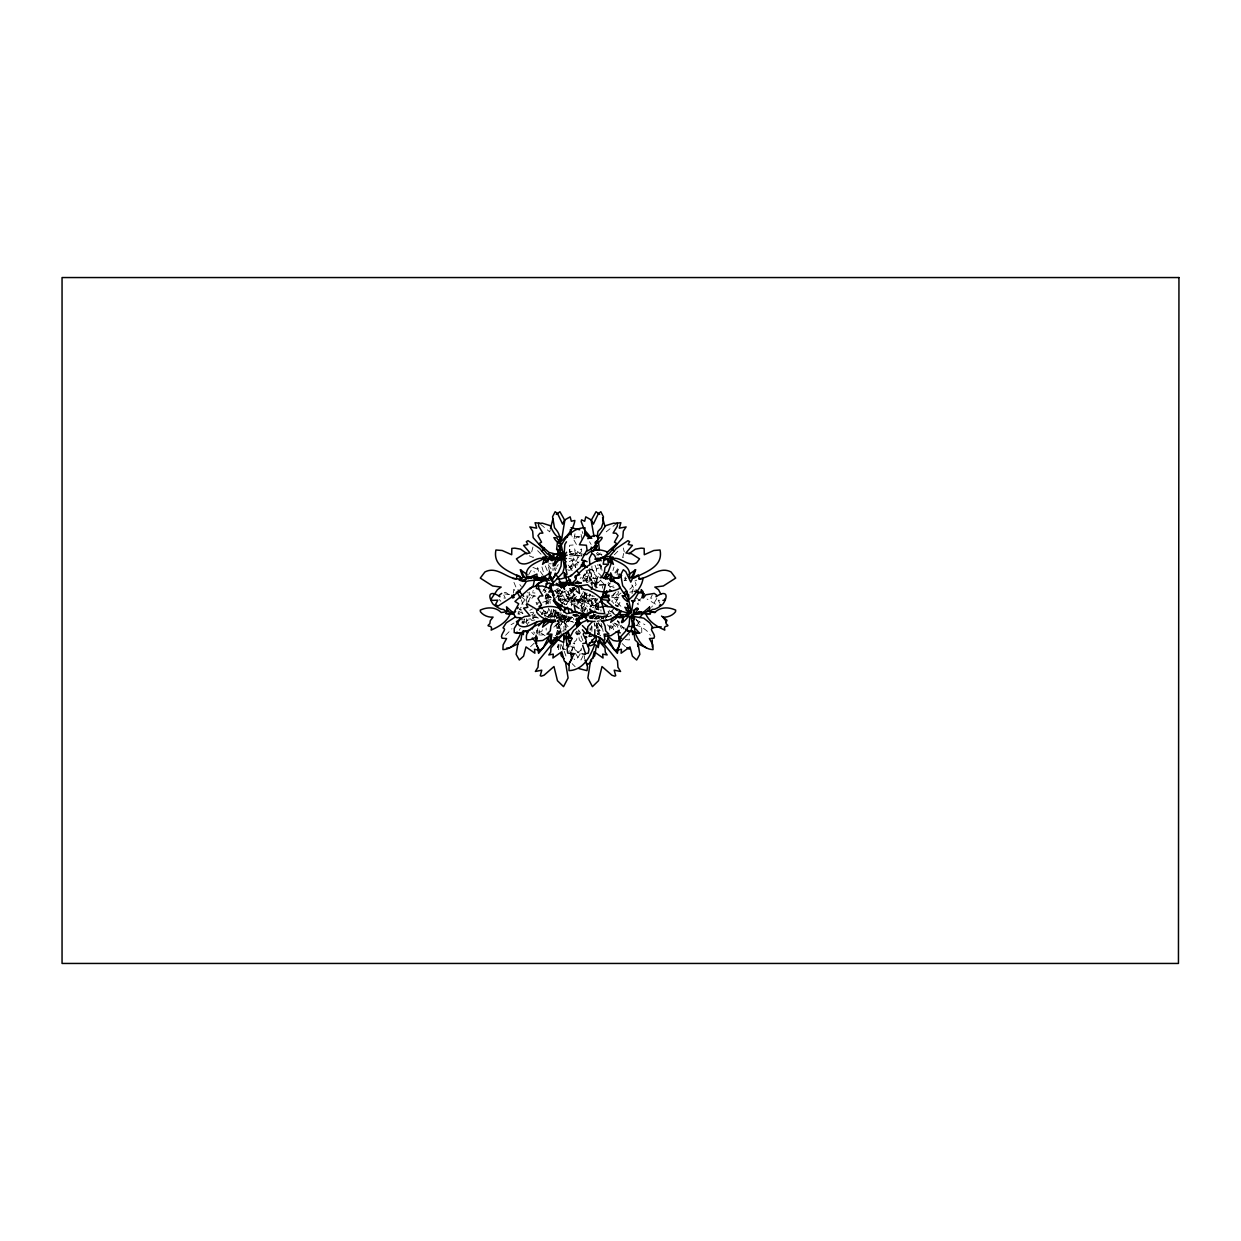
<?xml version="1.0" encoding="UTF-8"?>
<svg xmlns="http://www.w3.org/2000/svg" width="1241" height="1241" viewBox="0 0 1241 1241"><rect width="100%" height="100%" fill="white"/><g stroke="black" fill="none" stroke-linecap="round" stroke-linejoin="round"><path stroke-width="0.75" stroke-dasharray="5 3.75" d="M539.137 635.144L539.199 629.637M563.461 615.691L563.445 618.701L571.17 617.072M575.405 567.633L575.421 564.965L579.144 564.748M641.737 632.662L641.752 628.551L635.175 617.754M601.73 555.534L601.761 554.138M577.267 631.545L576.972 634.647L576.274 631.638M598.503 603.002L595.804 612.247M558.186 644.234L557.783 647.631L556.914 644.808M565.912 630.397L565.586 626.472L564.376 625.836L565.136 629.73M601.559 616.001L601.296 618.22L600.675 616.374M577.158 605.081L577.344 602.412L582.587 593.105L584.092 592.422M590.018 606.57L590.437 605.608L591.104 606.539M598.488 610.169L598.209 603.467M632.088 593.617L632.321 590.545L636.152 584.589L635.299 582.463M656.83 598.426L651.634 607.221M563.492 643.179L563.15 647.399L561.32 650.144L565.787 649.307M521.856 611.658L522.523 613.643M528.123 601.776L530.993 595.928L534.514 595.727L527.999 602.118M545.652 595.028L545.187 598.907L546.366 598.767L547.901 593.927M546.195 604.429L546.645 600.784L543.93 603.591M548.336 596.921L547.762 604.165M546.164 628.101L546.18 630.087M548.538 609.548L547.281 613.085L546.614 610.091M558.109 599.046L570.736 598.891L572.753 598.1L575.126 594.361M558.559 634.306C562.359 628.877 552.323 632.445 558.016 628.52L558.434 625.48L561.227 621.912L557.721 621.989M564.252 603.359L560.994 602.412M570.736 589.118L571.077 591.6L576.786 590.266M584.868 581.641L585.799 579.671L588.405 581.331M584.573 592.903L584.294 596.363L587.474 601.994L592.764 595.835M590.421 581.021L590.064 572.085L588.327 569.728L585.861 571.667M584.294 659.173L584.573 655.713M590.096 627.868L590.064 630.397M590.84 629.73L591.6 625.836M595.06 609.44L595.432 604.724L589.149 599.17L584.371 592.515M602.505 588.218L602.661 586.264M617.056 575.11L618.375 567.742L613.675 574.583M607.516 614.931L605.499 618.732M609.362 610.091L608.695 613.085L607.438 609.548M559.784 600.877L560.218 598.922L560.792 601.807M564.019 631.359L564.066 630.986A25.472 25.456 90 0 0 562.902 622.501C561.289 616.141 561.366 636.044 558.326 635.004M600.892 609.75L601.001 611.146M610.277 587.241L607.95 583.549M551.609 609.44L551.206 613.752L557.488 613.364M586.807 614.791L587.722 608.012L585.628 607.221L584.356 611.425M573.931 602.226L575.002 596.595L573.838 594.082L573.078 596.378L570.084 597.914L566.47 604.6M587.024 593.012L586.419 597.433L587.8 597.929L590.189 594.78M596.905 609.548L597.123 608.137L596.114 608.804M529.255 592.128L529.193 595.447L533.335 590.592M544.737 616.141L545.125 611.192L541.976 614.155M584.914 592.128L584.852 595.447L587.102 592.965M593.741 607.625L592.484 607.625M589.103 581.951L589.909 574.521L588.187 575.622L586.031 581.471M581.75 611.286L582.634 607.516L581.052 609.269M613.318 625.619L612.945 627.248L611.161 625.759M609.796 630.087L609.284 625.914L612.232 625.542M556.837 592.795L558.248 588.203M594.33 610.634L592.733 617.568L591.802 616.358M555.487 570.705L555.937 568.549M521.918 623.075L522.213 621.679M574.226 589.227L574.63 587.35M572.07 650.905L573.745 642.667L576.6 639.953L577.763 633.236L575.684 633.639M575.964 601.482L577.685 599.589L586.109 598.193L588.513 599.93L587.955 601.544L593.71 598.751M581.858 611.829L584.046 608.043L586.838 607.268L584.294 610.913M594.78 614.776L593.415 617.987L594.206 618.576L596.797 615.722M558.279 564.624L556.961 566.532M558.776 644.87L558.59 649.617L564.298 648.267M570.736 651.928L574.754 643.365L573.156 643.629M556.402 634.306L557.349 630.49L558.543 631.56M580.726 650.734L581.362 648.159M550.182 529.969L549.701 531.846L539.137 523.159M531.691 551.888L533.196 546.04M569.138 617.475L568.099 621.912L560.839 613.768M553.967 570.41L554.634 567.882M522.787 623.509L522.787 621.245M583.13 655.698L580.99 660.01L578.57 658.257L575.7 653.852L574.304 646.933L568.812 651.432M612.961 570.627L614.016 566.966M632.491 585.256L631.824 587.443A29.055 29.039 -90 0 1 629.466 589.382M536.314 633.236L538.005 627.744M558.528 590.142L558.124 591.74L560.001 589.428M596.704 623.618L596.254 625.03L598.379 623.029L598.689 619.957L596.999 622.036M584.263 574.366L585.163 576.088L590.049 578.011L599.217 578.477M618.065 591.197C620.484 595.773 607.376 597.774 612.992 595.028L614.652 592.779M554.68 618.22L554.82 614.202L554.401 616.001M586.357 582.37L587.365 578.461L583.797 579.252L583.456 575.017M583.13 581.688L584.775 577.841L585.83 578.353L585.876 581.377L587.986 582.665M526.386 618.701L526.789 624.161M596.921 603.033L595.013 608.679A29.055 29.039 -90 0 1 592.64 610.619M594.548 623.509L594.33 626.162M569.883 616.684L568.114 620.531L566.982 620.019L566.935 616.994L562.375 614.652M623.727 553.424L622.672 557.504L626.689 555.813M575.002 533.785L573.931 539.416L575.312 539.928L576.243 537.462L581.3 536.159M652.316 594.842L650.61 598.193L655.015 598.007M569.929 570.488L572.659 561.196L572.054 560.28L567.571 562.406M600.225 564.128L600.473 570.705L602.335 571.682M564.438 615.986L564.314 617.894L554.153 626.783M560.529 601.854L560.761 598.907L558.155 599.961M591.879 585.426L592.112 582.479L589.506 583.518M573.854 587.179L566.827 599.17L561.459 603.405M562.204 591.104L559.707 595.82L557.116 597.185M590.452 606.601L592.174 601.094L597.96 598.829M580.261 653.852L577.391 658.257L574.986 660.01L573.994 658.893M611.751 628.567L610.324 625.867M569.34 552.772L569.883 549.329L569.324 550.461M560.063 644.374L560.42 649.167M571.403 616.87L568.378 620.841C561.909 625.945 553.641 613.799 559.707 625.03L557.597 623.029L557.116 620.221M526.572 626.364L528.34 622.703L531.675 620.453L534.887 620.004M528.697 574.661L531.132 570.395L532.668 569.728L534.39 572.085M598.348 576.476L594.641 583.828M521.623 604.243L524.416 600.675L520.91 600.753M597.355 602.754L596.176 606.927L597.945 605.096M582.153 579.035L584.356 574.661M600.287 552.928L599.76 553.998L597.123 552.292M557.876 634.616L560.87 628.567L558.698 627.868L561.816 622.904L570.534 616.001M553.889 627.217L554.525 626.053M576.956 631.033L575.498 632.677M519.25 630.211L520.258 628.411M562.39 590.902L558.326 598.038M558.869 612.48L557.581 615.552L561.568 614.652M596.332 609.036L599.139 604.351M565.229 616.591L564.329 618.592L569.247 616.079M615.955 591.848L613.07 595.897L616.094 596.021L618.034 598.472L615.35 602.35M603.824 615.877L606.058 617.134M548.801 594.951L546.273 600.163L548.739 601.683L545.73 603.964M541.402 614.528L543.775 610.789M557.007 596.207L559.738 591.6L562.126 590.747M545.683 587.241L542.674 591.569M595.277 619.057L606.942 615.257L613.892 608.757M601.513 565.896L600.861 566.827L599.015 564.174M597.34 583.487L600.985 579.95M557.349 612.108L556.015 613.969L555.208 611.161M615.8 573.063L618.607 569.169M617.351 606.492L619.988 602.661L615.629 602.521L617.134 599.651L616.436 598.907L611.394 601.28M519.421 609.098L521.204 607.283M608.152 585.69L610.324 582.758M564.159 616.358L563.228 617.568L562.669 615.738M594.703 618.576L596.999 615.66M505.599 635.299L511.959 628.737M535.026 614.311L532.854 619.135L533.366 621.772M580.152 578.523L581.207 577.236M590.7 607.159L594.005 602.397L597.65 599.744M594.889 586.698L597.123 584.449M596.223 628.489L597.262 627.868C593.787 626.534 601.389 623.525 597.123 622.346M594.579 618.964L599.62 614.295M546.18 589.646L544.908 591.088L545.823 591.135M636.555 625.65L639.565 621.679L635.764 618.933M596.937 582.138C597.293 569.603 599.093 586.435 591.523 582.649M551.376 617.196L553.439 616.793M569.247 567.308L576.801 559.877L578.213 556.247L582.169 555.828M614.311 554.805L618.375 550.647M590.7 618.266L595.137 613.768M581.796 553.222L581.874 554.246M625.852 576.894L624.456 578.259L626.658 578.368M577.081 587.52L570.131 594.005L559.877 596.626L558.528 597.96L568.021 601.544L567.447 599.93L569.867 598.193L578.29 599.589L580.664 602.738L582.045 602.226L580.974 596.595L582.122 594.082L582.898 596.378L585.876 597.914L589.506 604.6M597.138 608.074L599.263 606.027M530.543 646.685L534.855 642.559M581.486 649.85L576.786 653.076M536.779 604.383L538.982 602.366M597.433 631.56L598.627 630.49L599.558 634.306M594.175 585.302L596.223 583.611L591.91 583.58M554.774 591.042L557.349 588.761M599.992 565.213L598.953 565.074M531.706 614.947L533.708 613.318M576.662 596.378L573.032 599.93L573.544 601.156M616.839 523.159L606.26 531.846L605.794 529.969M556.325 593.431L560.622 589.987M596.595 627.667L598.333 626.689L597.231 632.693L598.1 634.616M557.302 620.965L562.406 616.761L558.729 616.979L556.402 618.452M581.626 604.522L586.729 600.318L583.037 600.535L580.71 602.009L579.671 605.406M525.036 622.455L528.201 619.973L520.057 619.709M582.572 611.611L586 608.912L589.553 608.478M638.231 600.83L641.287 598.488M589.925 593.958L589.118 594.579L590.607 594.718M574.49 587.676L572.039 589.475L568.238 589.894A44.692 44.397 90 0 0 555.487 598.084M578.415 601.838L580.617 600.225L574.924 600.055L564.965 604.786M621.012 593.043L618.096 595.292L618.685 595.82M579.997 606.073L581.889 604.879L580.679 611.037L582.944 599.93L579.314 596.378M542.782 602.288L550.151 599.853M579.035 561.909L574.319 564.888L571.201 569.852L572.241 570.472M571.636 617.366L566.377 623.602L567.246 618.809L571.062 616.917M555.254 635.671L560.948 631.343L563.631 630.909M597.526 618.98L599.899 616.777L589.041 615.784M511.059 624.719L513.991 623.013M589.041 616.994L591.29 615.722M529.829 610.339L532.42 608.881M572.411 617.413L568.378 618.096L570.891 616.358M556.713 621.524L561.521 620.112L553.626 627.837M544.83 619.476L550.601 616.498L556.309 616.668M598.969 620.314L606.275 616.498L610.076 616.389M569.712 554.169L573.466 553.92L569.805 555.347M617.196 621.725L618.158 621.214L617.46 620.36M544.38 592.546L546.071 591.678M537.291 617.475L533.677 617.46L532.032 616.265L536.795 616.917M634.927 581.005L636.726 580.136M611.224 614.978L609.998 615.583L610.944 615.986M558.016 596.874L566.858 594.579L562.933 590.049M558.621 600.256L558.062 594.284L554.51 590.592M545.032 615.986L545.978 615.583L544.737 614.978M581.75 555.782L578.213 555.828L581.874 555.472M568.952 567.215L576.832 564.748M593.276 583.642L601.14 581.176M596.161 615.009L592.469 615.458M626.053 579.082L624.766 580.307L625.34 578.694M504.218 592.655L505.645 592.298L510.547 595.789M571.155 604.631L575.219 603.607M609.905 586.9L613.643 585.985M596.207 598.674L594.501 599.651L596.006 602.521L591.662 602.661L595.804 609.331M555.503 591.414L560.808 590.282M537.26 602.397L535.988 602.661L537.167 604.507M629.792 592.205L632.677 591.6M582.82 580.819L585.799 580.199L586.295 577.561L584.635 573.776M605.624 614.419L613.985 612.945M596.688 555.053L601.947 554.184M530.279 612.775L533.785 612.201M549.903 617.134L552.385 616.25L550.352 614.419L541.991 612.945M618.949 597.293L615.04 597.402L619.135 597.262M546.319 593.586L545.916 596.502L548.46 603.871L543.356 600.613M558.962 619.616L560.699 619.057L549.018 615.257L543.139 609.796M602.955 617.801L603.39 619.228M566.92 615.784L556.294 617.366M569.805 556.061L576.367 555.518L578.616 557.488M571.449 618.701L563.181 619.631L566.408 621.415L572.411 621.725M611.673 597.278L614.574 597.821L615.986 601.451L623.54 608.881M596.688 609.471L599.17 609.207M595.789 598.379L585.24 598.891L582.432 596.859M540.487 635.035L543.201 634.818M518.009 613.364L519.436 613.287L518.102 612.185M600.691 615.986L597.681 615.877M528.744 618.995L530.171 618.964M569.386 554.556L574.692 553.719L571.775 551.469L569.293 551.19M535.802 596.083L532.56 596.13L527.627 592.515M519.855 609.75L521.344 609.719M572.613 617.32L569.386 617.366L566.904 615.552M596.735 605.282C588.761 607.035 583.317 597.743 575.343 600.225L587.334 606.353M548.941 563.771L551.206 563.802M545.9 616.389L550.864 616.979M624.099 580.338L626.736 580.462M563.507 615.458L558.9 614.528L556.526 610.789M538.516 618.111L531.924 616.684M532.358 615.195L535.321 615.365M551.361 597.79L544.287 597.278M518.009 614.078L520.01 614.217M589.801 618.483L592.515 618.701L592.5 615.691M625.262 639.611L629.342 639.937L629.265 634.446M612.883 587.645L614.186 587.753M659.762 600.334L658.195 600.179L660.026 603.529M503.893 598.038L505.366 598.193L503.66 594.842M532.482 592.764L534.964 593.043M589.351 617.46L592.965 617.475L591.337 616.265M550.849 599.62L549.747 599.465L550.166 603.359M557.38 593.4L565.787 594.78L568.176 597.929L569.541 597.433L568.471 591.786L570.364 589.615L570.395 591.585L573.389 593.105L578.616 602.412L578.818 605.081M594.346 596.332L589.087 595.463L583.161 591.647M619.631 622.393L618.034 622.129L619.507 624.223M574.661 536.159L578.29 536.764L580.012 538.672M504.699 593.865L510.113 594.78M568.999 558.279L575.607 560.156L578.43 562.933M558.016 598.829L563.802 601.094L564.624 604.817M561.553 613.132L553.92 613.116L548.46 614.931L550.461 618.732M594.392 585.954L595.664 586.217M594.408 614.652L595.851 614.962M558.326 612.278C554.805 610.665 560.249 620.128 562.561 617.987L559.427 612.837M589.335 568.766L596.626 572.07C594.361 565.71 603.483 570.038 597.945 565.71L597.697 564.624M596.797 630.707L600.256 630.676L597.945 628.52L596.347 623.106M635.501 625.154L641.302 626.752L646.716 630.707L650.377 635.299M555.72 567.866L556.666 568.176M571.325 590.375L573.28 591.15M532.916 567.401L537.369 569.169L539.23 571.76M617.863 621.307L619.026 621.772M606.539 616.979L599.667 616.668L601.885 618.282M573.714 622.284L564.267 619.383L560.56 619.895L556.495 617.801M567.633 569.728L569.169 570.395M635.919 619.709L644.917 624.719M529.286 555.813L533.304 557.504L532.249 553.424M579.19 653.076L570.612 646.034M519.25 609.269L521.204 610.293M597.929 620.795L599.263 621.524M655.434 604.119L647.073 599.062M569.34 588.265C572.473 591.073 572.256 601.978 566.966 590.592M614.373 623.075L625.402 628.458M589.863 618.22L591.833 618.406L590.732 616.591M601.823 626.783L594.873 620.81M560.017 600.939L563.166 604.057M598.038 634.027L600.706 635.671M545.047 635.671L536.732 630.257L537.787 633.903M575.25 602.009L572.923 600.535L569.247 600.318L572.179 602.8M599.574 618.452L597.247 616.979L593.57 616.761L596.487 619.243M608.214 582.51L610.122 583.953M573.947 588.25L576.507 590.08M615.334 605.36L616.901 606.477M612.418 601.73L613.752 603.483M553.176 609.843L556.883 612.573M636.431 597.945L641.039 601.466L637.254 603.809L638.401 604.755M553.315 609.61C559.241 614.233 563.786 620.934 566.749 627.884M521.422 596.921L525.734 600.427M597.355 587.722L587.986 575.421L586.047 570.488M558.31 599.744L559.629 600.83M618.468 606.461L615.241 604.507M601.994 628.318L598.783 623.634M580.462 632.677L578.477 629.885M598.426 555.161L596.394 553.331M543.217 575.591L537.601 567.742L538.578 571.356M592.671 618.809L591.538 615.986M581.346 641.752L579.361 639.953L578.213 633.236L580.276 633.639M622.191 643.598L625.417 646.685M596.223 626.721L594.175 623.758M607.438 624.797L611.301 628.613M539.695 611.317L542.938 614.528M604.786 616.25L608.323 616.917L607.547 615.598M602.087 576.693L597.65 572.194L594.33 563.352M572.117 663.64L575.126 666.696M531.706 632.46L533.909 634.709M537.601 550.647L541.665 554.805M560.032 589.801L562.064 592.764L562.328 590.933M568.161 565.105L572.148 569.262M591.337 569.355C598.689 574.94 596.487 587.567 588.979 569.743M604.6 617.196L602.878 616.094L603.126 619.212M615.024 623.385L617.413 625.914L619.088 631.405M499.223 599.496L500.837 601.264M551.097 597.588L543.636 589.335M561.258 644.637L563.662 649.71M603.84 583.875L593.151 572.721L591.895 568.176A25.472 25.456 90 0 1 591.926 566.02M568.161 626.736L556.34 614.295L555.084 609.75M612.914 623.649L615.474 626.627M557.24 623.649L561.103 629.637L561.165 635.144M518.552 611.286L523.469 613.799L522.57 611.797M614 614.155L610.836 611.192L611.239 616.141M571.868 587.707L573.745 590.08M621.012 625.309L624.006 629.203M519.824 584.589L521.329 586.574M572.535 587.551L574.226 589.863M548.258 564.764L551.392 569.231M531.815 620.5L530.621 618.825M526.339 598.596L526.991 603.374M542.27 629.761C543.48 632.538 535.693 632.041 534.266 633.174L533.816 631.871M612.201 610.789L614.574 614.528M631.824 584.883L633.453 587.443M548.32 608.121L550.213 611.13C549.608 613.38 553.346 616.793 555.037 614.605L553.083 609.672M589.506 541.79L591.119 544.411M521.344 599.806L523.144 605.081M602.071 627.217L601.233 623.618M575.871 567.509L571.155 561.18L574.474 560.11L568.812 549.313L569.588 545.264L576.569 544.721L572.039 536.639M612.418 627.015L613.706 629.761M532.451 617.522L533.056 618.809M620.174 625.619L621.508 628.427M545.295 565.943L547.545 571.279M513.945 582.37L516.194 587.707M596.673 587.567L595.664 586.9L595.882 588.312M572.349 603.995L571.356 603.343L571.651 605.872M581.083 635.997L583.115 641.225M513.278 593.012L513.96 589.289L514.736 591.585M564.252 651.323L566.579 657.761M541.96 566.966L543.527 572.458M591.461 582.882L592.081 585.209M573.497 618.406L573.854 619.724M602.009 570.41L601.171 565.694M623.277 547.995L624.285 551.888M570.441 588.575L571.682 596.363L568.487 601.994L564.236 598.146L562.747 592.733M548.506 566.889L549.453 571.186M602.537 628.629L603.126 631.498M582.045 539.416L580.974 533.785L582.122 531.272L582.898 533.568M591.941 631.359L591.895 630.986A25.472 25.456 -90 0 1 592.128 626.689M597.309 632.894L597.417 634.306M553.067 568.176A39.185 38.921 90 0 1 552.834 570.364M598.767 634.601A39.185 36.423 -90 0 1 599.868 623.68M598.1 603.281A44.692 41.558 90 0 1 594.377 605.903M556.108 623.68A39.185 36.423 90 0 1 557.209 634.601M575.064 550.632C573.078 554.696 585.535 555.89 579.795 553.455L574.661 548.848L575.064 550.632M559.924 631.591L559.629 634.26L557.643 626.689L559.381 627.667L559.924 631.591M572.287 596.068C573.171 603.204 573.575 590.111 572.287 596.068M526.805 595.928C527.627 602.924 528.852 590.592 526.805 595.928M553.331 611.487L552.214 615.35L547.653 616.917L553.222 610.588L553.331 611.487M578.771 630.723L579.004 634.647L579.702 631.638L578.771 630.723M582.479 595.928C583.301 602.924 584.511 590.592 582.479 595.928M582.463 607.826L584.325 605.872L584.62 603.343L582.463 607.826M583.968 599.744C581.253 606.182 595.587 592.174 586.667 595.928L583.968 599.744M590.142 569.914L589.041 573.761L584.464 575.343L590.033 569.014L590.142 569.914M591.274 572.706L591.492 576.646L592.205 573.637L591.274 572.706M594.966 600.722C595.804 607.826 597.107 595.37 594.966 600.722M581.331 549.08C584.092 553.889 570.643 556.371 576.181 553.455L581.331 549.08M558.559 615.66C553.408 617.429 554.634 613.38 558.559 615.66M582.882 599.232C577.732 600.985 578.958 596.952 582.882 599.232M564.112 621.462L565.818 624.766L564.112 621.462M573.202 599.108C577.282 601.156 577.794 597.03 573.202 599.108M563.507 616.917L563.476 617.816L566.61 617.46L568.254 616.265L563.507 616.917M587.831 600.489L587.784 601.389L590.933 601.032L592.577 599.837L587.831 600.489M546.273 595.075L547.964 596.859L550.787 596.859L546.273 595.075M564.035 599.512L565.043 601.032L568.642 601.032L564.035 599.512M574.102 555.472L577.748 555.828L574.102 555.472M591.011 579.221C590.421 581.284 602.118 591.181 593.617 579.5L591.011 579.221M566.703 595.649C566.113 597.728 577.81 607.625 569.293 595.928L566.703 595.649M524.198 620.469A25.472 25.456 -90 0 0 523.795 623.323A25.472 25.456 90 0 1 524.198 620.469M524.509 619.073A25.472 25.456 -90 0 0 524.338 619.771A25.472 25.456 90 0 1 524.509 619.073"/><path stroke-width="1.5" d="M594.796 635.144L594.873 629.637M564.857 607.221L564.05 612.449M516.551 578.647L516.845 575.017L520.227 576.538M517.73 608.602L518.18 607.438M523.082 630.986L523.33 634.647L523.469 630.645M535.135 576.351L533.289 585.783L530.062 589.01M536.159 635.159L535.554 642.838L539.525 650.61L543.31 647.631L548.972 636.307M547.901 562.204L548.196 558.59L551.578 560.094M552.85 553.579L553.564 556.914L554.215 554.138M556.604 549.205L557.442 542.581L561.816 538.408L564.81 520.398L559.924 511.726L556.247 514.426M567.447 537.12L565.384 537.12M578.446 623.509L577.717 625.945L577.887 621.679L579.097 621.043L576.367 618.328M591.709 552.276L591.305 547.079M595.153 545.373L593.648 551.221M604.972 642.497L604.305 642.373M606.989 591.523L605.701 595.277L601.14 597.355M565.927 569.014L566.935 573.761M610.944 579.516L611.813 575.359L610.665 572.846L609.889 575.141L606.958 577.282M597.216 536.872L597.914 531.474L601.451 527.782L602.924 523.019L603.421 516.783L600.83 511.726L598.348 513.665L593.369 524.121L591.461 520.072L585.799 516.861L584.666 521.236L581.533 519.855L581.191 521.654L584.371 529.705M592.764 658.645L594.16 651.727L603.033 658.009L602.676 654.116L607.144 654.938L605.313 652.208L604.972 647.973L598.209 640.201M589.103 644.762L589.459 642.931M622.61 621.772C625.278 616.296 611.735 607.656 627.45 613.054L628.799 614.404L615.489 615.009M551.997 557.752L551.981 560.823M592.267 587.707L591.383 589.335L592.19 586.838M604.258 558.931L604.724 556.775L608.99 553.579L622.796 537.632L623.308 531.132L626.116 526.913L619.29 528.185L620.903 522.709L616.839 523.159M578.74 619.026L577.654 619.957L576.832 618.654M548.755 588.699L550.849 583.766C549.08 581.595 545.094 584.883 545.683 587.241M552.4 594.16L552.928 595.199M550.508 528.635L552.912 518.831M617.925 650.393L617.382 653.34L606.989 640.79M605.298 578.43L605.949 575.902M551.128 634.849L550.771 636.168L548.817 636.338M551.035 587.226L551.888 584.402M619.988 644.219L616.451 650.61L614.109 649.601L607.842 637.983M607.035 579.175L607.361 578.151M555.363 574.769L555.844 573.342L555.022 573.342M544.334 619.197L543.48 620.965M594.92 543.139L595.432 541.914M598.767 550.104L599.325 549.251L596.549 550.027M635.221 569.836L631.653 577.065M666.045 622.393L666.975 620.283L661.531 616.063M609.533 562.235L611.596 557.581M603.483 560.389L605.856 555.347M526.479 579.035L527.952 576.119M536.732 621.927L531.97 629.203M629.854 611.286L625.929 615.815L634.756 618.111M603.638 577.934L608.416 571.279L611.689 562.033L608.121 562.809L607.78 558.59L604.383 560.094M563.181 586.45L563.895 585.209M517.078 632.041L516.303 633.344L519.824 632.677M554.805 565.694L555.751 564.128M566.47 541.79L564.857 544.411L564.159 553.548L553.889 565.586L555.363 559.52L561.521 557.302L555.984 562.483C554.758 557.349 558.884 551.407 564.531 552.741L563.352 554.758L560.529 541.914C566.935 536.205 573.559 529.473 574.862 520.46L571.31 521.236L570.177 516.861L564.5 520.072L562.607 524.121L557.612 513.665L555.146 511.726L552.54 516.783L554.51 527.782C563.879 537.849 557.628 542.875 550.197 525.641L542.333 523.175L538.61 523.392L538.594 526.06L542.891 533.087L539.882 533.211L537.942 535.662L541.541 542.146L539.059 543.667L549.018 552.431L559.272 555.053C563.476 558.683 548.646 557.798 546.397 556.526L539.695 548.506L528.045 540.673L526.339 541.65L527.844 544.504L523.547 545.357L530.047 553.005L524.478 553.734L516.396 558.869L519.421 562.825C528.356 567.494 534.995 556.154 543.806 558.652C536.531 563.042 524.291 565.88 526.634 577.127L530.698 576.801L536.95 574.04L537.027 578.151L542.767 577.67L551.082 572.241L550.027 575.902L551.051 580.338L558.326 572.194L561.025 566.144L561.553 559.102L562.809 557.969L562.902 559.691A25.472 25.456 -90 0 1 564.066 568.176L562.809 572.721L550.988 585.163L550.663 589.382L548.817 592.128L553.284 591.305M541.945 551.392L544.427 547.762M512.936 578.461L515.573 578.787M540.905 605.934L537.182 610.262M561.537 555.239L564.019 553.3M525.657 581.517L523.919 580.4M535.647 586.171L537.601 583.642L541.743 582.107M606.244 591.492L603.405 593.85M588.482 621.136L587.877 621.912L587.489 620.004M608.493 637.936L605.298 643.567L600.024 637.409M597.697 537.322L605.763 525.641L613.643 523.175L617.366 523.392L617.382 526.06L613.07 533.087L616.094 533.211L618.034 535.662L614.435 542.146L616.901 543.667L606.942 552.431M642.326 597.495L644.327 593.694L634.135 591.29M564.826 610.2L567.37 607.221M592.329 621.555L587.815 626.736L587.474 630.971L585.643 633.701L590.111 632.879L589.041 636.431L591.709 636.137M554.913 639.736L550.663 643.567L547.483 637.936M591.724 660.972L587.474 664.804L585.349 660.507M566.594 552.276L564.128 555.596L567.121 555.192M548.972 640.79L538.578 653.34L538.036 650.393M556.945 638.246L555.41 641.597L551.423 644.808L538.501 660.755L538.02 667.255L535.383 671.459L541.774 670.187L540.269 675.662L541.262 676.174L544.07 675.213L553.967 666.526L557.457 680.735L563.538 686.645L568.099 677.974L565.446 661.872M605.468 579.237L606.647 577.732L606.446 574.133M538.563 625.914L542.86 621.71M659.421 605.717L660.491 604.569M557.209 636.121L551.051 643.164L550.027 638.712L551.082 635.051L542.767 640.48L537.027 640.961L536.95 636.85L530.698 639.611L526.634 639.937C524.291 628.691 536.531 625.852 543.806 621.462C534.995 618.964 528.356 630.304 519.421 625.65L516.396 621.679L524.478 616.544L530.047 615.815L523.547 608.168L527.844 607.314L526.339 604.46L527.037 603.715L538.408 610.401M563.879 633.344L550.988 647.973L550.663 652.208L548.817 654.938L553.284 654.116L552.928 658.009L561.801 651.727L564.236 660.972L568.487 664.804L571.682 659.173L570.767 652.828M581.796 616.032L581.874 617.056L586.59 617.366M552.416 580.571L551.95 581.61L553.424 581.951M575.793 623.602L579.594 618.328M628.985 553.75L635.376 549.158L641.147 548.15L644.141 548.413L644.281 554.743L653.821 550.492L660.041 549.996C663.501 566.439 646.189 571.791 634.911 577.577M545.838 583.953C553.889 578.973 528.495 579.718 526.153 581.688C520.258 593.198 508.267 599.124 498.075 606.089L495.485 604.569L497.781 600.179L493.065 600.365L491.126 599.961L491.203 598.876L497.455 589.692L501.147 587.102L492.646 585.985L480.283 578.089L484.905 571.977C498.572 564.826 508.701 582.246 522.182 578.399C511.013 571.667 492.336 567.23 495.935 549.996L502.155 550.492L511.695 554.743L511.835 548.413L514.829 548.15L520.584 549.158L526.991 553.75M647.461 611.27L648.609 610.324M639.798 617.553L642.745 613.799L641.132 611.813M608.043 591.228L606.104 593.663L609.703 600.163L607.237 601.683L617.196 610.448M628.923 574.443L635.718 569.681L633.639 575.669L630.087 577.934M589.444 613.659L592.267 611.441M623.401 596.13L627.108 593.415M580.369 622.982L577.546 625.743M501.705 593.4L499.285 595.122L499.859 596.75C491.746 590.685 486.177 593.214 492.786 603.871A29.055 29.039 -90 0 0 501.131 609.207L503.613 609.471L506.53 611.735L501.209 612.573C495.78 606.725 487.061 606.942 480.283 610.122L480.453 611.782C483.338 615.505 488.411 617.537 493.065 617.118L490.273 620.686L489.854 623.727C484.316 628.055 493.437 623.727 491.172 630.071C499.053 626.612 506.685 622.051 510.051 614.264L514.007 613.845M555.192 621.539L550.508 622.284L555.13 620.748M559.629 560.296L560.684 559.598M585.349 638.153L586.838 637.191L585.736 636.493M596.114 641.008L592.267 642.481L592.035 639.689M609.967 577.515L611.829 576.46M555.022 599.341L553.222 600.442L556.232 604.414L562.173 605.267M518.397 643.645L509.462 647.88L506.545 648.143M620.547 612.046L621.586 611.425L620.81 610.975M609.238 596.176L605.189 596.859L608.974 595.028M614.062 578.322L609.703 580.121M564.5 582.882L570.177 579.671L571.31 584.046L573.916 583.13M603.033 595.199L603.576 594.16M586.822 620.36L582.246 622.284L575.235 629.187C572.535 630.009 572.085 635.423 569.138 637.191L572.241 638.277L567.059 648.516L567.68 653.107L574.211 653.65L569.247 663.346L568.967 670.652C583.518 670.016 590.375 656.256 594.718 644.637L596.409 645.444L594.749 655.806L590.669 659.979L587.877 677.974L592.438 686.645L598.519 680.735L602.009 666.526L611.906 675.213L614.698 676.174L615.707 675.662L614.186 670.187L620.578 671.459L617.956 667.255L617.475 660.755L604.553 644.808L600.566 641.597L598.596 636.757M515.403 616.917L506.157 622.904L503.039 627.868L504.063 628.489C506.483 629.497 499.565 635.206 502.016 638.2L506.576 638.557L503.117 644.87L502.915 649.617C512.673 649.353 517.838 640.542 520.91 632.693L522.089 633.236L520.941 639.953L518.071 642.667L516.132 654.379L519.312 660.01L523.562 656.163L525.998 646.933L534.871 653.2L534.514 649.307L538.982 650.144L537.027 646.049M530.388 629.792L519.932 633.003L514.239 632.662L514.208 628.551L520.801 617.754L516.178 617.553L513.216 613.799L518.722 603.809L514.937 601.466L530.171 587.97L538.687 585.147M576.522 619.026L577.748 618.639M550.554 577.608L539.447 582.603L536.639 585.923L536.376 588.467L539.711 589.584M661.236 626.845L652.052 627.698M602.505 621.074L606.57 620.035M573.931 653.743L571.077 654.41L570.643 653.107M599.822 607.345L604.786 606.213L611.58 607.113L619.383 609.905L619.135 612.449C615.195 618.002 607.873 621.353 601.109 620.671L603.405 622.501L605.096 626.147L605.686 630.831L608.99 634.12L604.041 634.198L604.941 639.704L603.809 640.589C598.612 635.314 589.661 636.323 585.907 629.125M585.457 653.743L588.296 653.107L589.025 649.059L585.923 641.628M662.896 600.365L664.85 599.961L664.757 598.876M582.82 643.629L585.799 643.009C588.234 639.999 581.331 634.306 583.735 633.282L584.775 632.662L582.386 629.776M556.216 553.998L557.488 553.734C562.173 541.712 570.038 528.139 585.007 527.72L584.697 535.026L579.392 544.721L586.388 545.264L587.04 549.856L581.502 560.11L584.821 561.18C581.703 562.902 581.145 568.44 578.306 569.185L570.813 576.088L560.699 578.989L556.744 578.477M575.808 619.895L579.578 619.243L585.271 614.915L587.939 614.466M599.62 585.007L605.499 584.62L601.497 600.287A44.692 41.558 90 0 1 599.263 602.335M619.926 577.422L614.497 578.353L612.123 581.502L610.743 580.99M582.525 615.536L582.696 615.071M630.521 577.515L634.678 577.81M594.749 559.102C599.387 559.536 604.476 557.488 607.345 553.765L607.516 552.121C600.737 548.925 592.035 548.708 586.59 554.556L583.348 554.51M595.354 611.348L589.382 613.318L584.573 616.87L587.582 620.841L594.997 621.694M608.261 597.464L601.047 597.929M517.094 591.879L520.258 591.492M618.018 577.174L620.655 576.879M610.603 581.253L614.186 580.866M506.359 611.503L508.515 611.27L507.367 610.324M554.2 600.458C552.229 600.148 561.77 610.541 559.505 604.553M566.423 645.739L567.851 645.646L566.734 643.614M570.503 575.405L571.496 575.343M515.635 611.456L514.689 612.387M555.441 619.988L548.413 620.128L545.621 618.096M639.829 632.77L636.044 633.003L625.588 629.792M560.56 559.008L555.658 558.45M606.058 558.745L609.734 558.962L612.077 560.436L613.426 564.329L606.973 559.644M610.138 591.135L611.068 591.088L609.781 589.646M638.619 578.771C649.803 578.492 659.126 565.648 671.071 571.977L675.678 578.089L663.33 585.985L654.829 587.102L658.521 589.692L660.817 594.067M629.125 626.488L633.562 626.519M634.632 609.719L636.555 609.098M633.437 613.643L634.229 613.054L633.484 610.06M588.203 615.722L581.145 615.133L577.329 618.918L577.158 621.85C570.705 631.111 561.537 635.594 552.167 640.589L551.035 639.704L551.935 634.198L546.971 634.12L550.275 630.831L550.864 626.147L552.571 622.501L554.867 620.671C548.103 621.353 540.781 618.002 536.826 612.449L536.577 609.905C546.257 604.925 559.024 604.801 566.532 613.659L574.133 612.387L569.96 608.912L566.408 608.478A44.692 41.558 -90 0 1 554.479 600.287L550.461 584.62L556.34 585.007L563.709 587.707L564.577 589.335L563.771 586.838L567.23 584.17L579.283 586.295L581.346 587.35L581.75 589.227M565.431 556.387L563.181 556.821L566.408 558.605M579.609 617.909L582.324 618.499L578.213 618.639M635.066 600.753L631.56 600.675L633.158 601.869M602.009 557.271L609.564 556.526L616.281 548.506L627.93 540.673L629.637 541.65L628.132 544.504L632.429 545.357L625.929 553.005L631.483 553.734L639.565 558.869L636.555 562.825C627.62 567.494 620.981 556.154 612.17 558.652C619.445 563.042 631.669 565.88 629.342 577.127M558.853 582.169L571.977 583.239L576.057 579.454L576.258 576.522C583.286 567.106 593.043 562.762 602.955 557.783L604.165 558.667L603.204 564.19L608.493 564.252L604.972 567.54L604.336 572.241L602.521 575.886L600.07 577.717C607.175 577.049 614.947 580.214 619.337 585.923L619.6 588.467C609.238 593.384 595.897 593.694 587.598 584.713L579.485 586L583.937 589.475L587.722 589.894A44.692 44.397 -90 0 1 600.489 598.084L604.77 613.752L598.488 613.364L590.623 610.665L589.692 609.052L590.716 609.564L590.545 611.549L586.853 614.202L573.994 612.077L571.775 611.022L571.356 609.145M565.539 586.419L559.877 583.611L564.05 583.58L566.982 584.992M583.782 613.985L580.245 613.643L575.297 611.037L574.071 604.879L579.051 608.509M604.445 559.753L605.453 559.458L603.84 558.248L600.846 557.938L600.784 558.729M537.958 577.174L532.436 577.158L534.918 579.035L539.494 579.516L540.471 579.02L539.602 578.29M558.853 608.137L559.862 608.804M649.601 611.503L655.419 612.387M522.663 577.065L528.573 578.694M536.05 577.422L539.664 578.042M609.222 600.489L601.745 599.589M566.889 574.692L565.71 575.219L566.873 581.951L568.843 583.751M556.294 583.41L558.853 584.449L561.242 587.474M605.344 591.724L607.144 592.128L606.57 590.825M626.147 610.339L631.297 612.03M616.001 631.84L620.283 632.848M582.045 653.743L584.899 654.41L585.333 653.107L582.696 645.46M570.969 527.72L579.687 529.783M578.833 668.589L587.009 670.652L587.505 666.836L585.287 660.119M587.086 561.692L583.922 560.28L583.317 561.196L584.759 567.215M539.137 523.159L535.057 522.709L536.686 528.185L529.86 526.913L532.653 531.132L533.18 537.632L546.986 553.579L551.252 556.775L552.881 560.141M582.867 565.663L587.024 567.215M614.217 582.107L618.375 583.642C625.635 600.644 632.088 595.773 622.687 585.783L620.717 574.785L623.308 569.728L625.79 571.667L630.769 582.122L632.677 578.073L638.339 574.862L639.472 579.252L643.04 578.461C641.721 587.489 635.113 594.206 628.691 599.93L631.405 612.759L633.019 602.412L638.262 593.105L641.24 591.585L641.271 589.615L643.164 591.786L642.093 597.433L643.474 597.929L645.847 594.78L654.271 593.4L656.691 595.122L656.117 596.75C664.23 590.685 669.783 593.214 663.175 603.871A29.055 29.039 -90 0 1 654.845 609.207L652.363 609.471L649.446 611.735L654.752 612.573C660.196 606.725 668.899 606.942 675.678 610.122L675.507 611.782C672.638 615.505 667.549 617.537 662.911 617.118L665.703 620.686L666.107 623.727C671.645 628.055 662.523 623.727 664.804 630.071C656.923 626.612 649.291 622.051 645.925 614.264L644.544 613.519L631.343 614.838L634.57 616.622L643.769 618.173L649.819 622.904L652.937 627.868L651.897 628.489C649.508 629.513 656.396 635.206 653.96 638.2L649.384 638.557L652.859 644.87L653.061 649.617C643.303 649.353 638.138 640.542 635.066 632.693L633.872 633.236L635.035 639.953L637.89 642.667L639.844 654.379L636.664 660.01L632.414 656.163L629.978 646.933L621.105 653.2L621.462 649.307L616.994 650.144L618.825 647.399L619.166 643.179L630.971 630.723L632.243 626.178A25.472 25.456 -90 0 0 631.064 617.692L630.986 615.97L629.73 617.103L629.187 624.161L626.488 630.195L619.228 638.355L618.189 633.903L619.243 630.257L610.929 635.671L605.205 636.168L604.848 634.849M582.991 612.806L583.844 613.116M646.514 647.88L637.579 643.645L637.827 646.499M605.763 572.551L609.533 575.126M516.209 592.422L517.714 593.105L520.413 598.286M541.464 578.353L543.201 580.245M553.936 557.612L548.631 553.765M553.843 637.765L563.709 642.481L564.236 635.981L569.03 638.091L569.681 637.176L568.13 631.173M597.929 557.985L601.233 560.808M568.89 584.837L563.864 582.479L563.15 583.223L564.655 586.078L560.312 586.217L561.49 588.063M541.914 578.322L549.267 580.493L544.147 576.46M621.617 575.498L619.026 574.04L618.933 578.151L616.979 578.322L610.525 576.026M621.617 638.308L619.026 636.85L618.933 640.961L616.979 641.132L613.209 640.48L607.516 636.152M626.705 647.523L629.249 649.214M578.43 625.743L575.607 622.982M601.451 601.932L607.857 606.508M586.109 535.383L588.513 537.12L587.955 538.734C596.068 532.668 601.621 535.197 595.013 545.869A29.055 29.039 -90 0 1 586.667 551.19M599.729 514.426L596.037 511.726L591.166 520.398L594.005 536.5M593.151 635.532L595.944 637.61M524.99 630.723L527.782 632.801M542.084 608.757L539.059 606.477L541.541 604.956L537.942 598.472L539.882 596.021L542.891 595.897L538.594 588.87L538.61 586.202L542.333 585.985L550.197 588.451L554.463 595.385M591.802 538.377L585.302 530.884M523.64 596.378L518.071 590.08M527.037 574.443L520.258 569.681L522.337 575.669L525.889 577.934L531.52 578.259L530.109 576.894M578.353 583.72L577.437 581.114M581.362 564.655L582.091 566.672M580.168 623.602L579.19 621.136M568.843 646.561L566.873 644.762L566.067 637.331L567.789 638.448L569.945 644.281M596.502 540.735L598.519 542.581L599.372 549.205M597.805 559.924L599.015 561.149M601.156 602.226L602.63 603.529L601.249 600.442M584.728 532.699L590.421 538.268M580.261 623.261L578.818 621.85L578.632 618.918M564.05 658.568L561.211 655.806L560.715 652.999M636.09 590.08L638.743 592.702M576.227 591.011L579.547 593.493L578.818 587.986C577.143 585.783 569.65 582.727 569.107 585.256M582.386 562.809L586.729 567.308M582.386 625.619L586.729 630.118M532.296 637.998L536.81 643.179M626.255 629.451L627.962 631.436M511.804 595.339L513.65 597.495M575.808 578.523L574.754 577.236L575.359 575.855L579.718 574.661L576.817 570.612M536.143 637.579L536.748 638.355M612.371 548.972L614.016 551.392M556.837 604.351L560.575 610.603M524.307 577.065L520.739 569.836M567.54 633.22L571.496 638.153L566.935 636.586L565.834 632.724M511.835 596.688L512.502 597.929L513.883 597.433L513.479 594.486M597.402 561.134L594.439 555.239L591.957 553.3L589.366 558.357L589.863 564.593M541.821 576.46L543.465 579.842M550.12 555.347L552.493 560.389M544.38 557.581L546.443 562.235M602.537 517.637L604.817 525.982M560.529 604.724L560.916 609.44M568.58 577.996L570.612 583.223M594.656 545.451L595.897 548.662M559.039 540.223L560.963 545.869M562.142 586.31L557.612 576.476L555.146 574.536L552.54 579.594L553.052 585.83M571.263 535.026L570.286 529.736M569.666 640.387L570.177 643.009M568.238 608.012L568.936 613.101M544.628 576.584L545.032 579.516M553.098 563.181L553.176 563.771A39.185 38.921 90 0 1 553.176 565.974M551.392 576.817L551.252 579.469L549.329 577.732L549.453 571.186M619.957 637.083L620.422 642.838M599.868 558.062L599.977 559.427M652.239 639.937L652.332 646.84M626.86 591.088A29.055 29.039 -90 0 1 623.494 592.764M576.429 622.594A25.472 25.456 -90 0 1 576.569 626.178M564.764 573.528L564.469 576.646L564.329 572.628L564.764 573.528M564.764 636.338L564.469 639.456L564.329 635.439L564.764 636.338M632.941 631.545L632.646 634.647L632.491 630.645L632.941 631.545M506.886 608.648C504.916 612.697 517.357 613.907 511.633 611.472L506.483 606.865L506.886 608.648M638.2 608.881C628.629 623.556 635.516 603.638 638.2 608.881M565.974 566.206L565.756 567.944L564.376 563.026L565.586 563.662L565.974 566.206M578.461 624.223L578.259 625.945L576.863 621.043L578.089 621.679L578.461 624.223M634.135 624.223L633.918 625.945L632.538 621.043L633.748 621.679L634.135 624.223M559.784 538.067C560.932 545.528 560.839 531.846 559.784 538.067M627.946 596.068C629.016 603.529 629.125 589.894 627.946 596.068M596.254 637.285C596.75 641.845 593.074 646.778 588.125 645.646L596.099 635.904L596.254 637.285M597.852 641.581L598.178 647.631L599.186 643.009L597.852 641.581M594.966 549.81L596.812 547.855L597.123 545.326L594.966 549.81M596.456 541.743C593.756 548.165 608.09 534.157 599.17 537.927L596.456 541.743M622.904 618.809C615.924 631.669 638.712 606.709 623.525 617.522L622.904 618.809M634.104 627.015L635.097 631.778L639.673 633.344L634.104 627.015M559.179 552.912L560.699 555.316L562.561 555.177L559.427 550.027L556.635 549.251L559.179 552.912M627.341 610.913L628.877 613.333L630.723 613.178L627.589 608.043L624.812 607.268L627.341 610.913M649.508 607.097C652.254 611.906 638.82 614.388 644.343 611.472L649.508 607.097M543.899 560.436L542.534 564.329L549.903 558.745L546.226 558.962L543.899 560.436M543.899 623.246L542.534 627.139L549.903 621.555L546.226 621.772L543.899 623.246M612.061 618.452L610.712 622.346L618.08 616.761L614.388 616.979L612.061 618.452M646.483 613.675L650.486 613.706L646.483 613.675M546.056 557.659C540.921 559.412 542.131 555.379 546.056 557.659M546.056 620.469C540.921 622.237 542.131 618.189 546.056 620.469M564.112 558.652L565.818 561.956L564.112 558.652M632.29 616.668L633.98 619.957L632.29 616.668M641.628 611.937L636.54 613.287L639.053 611.565L641.628 611.937M525.626 579.95L522.973 581.424L519.157 580.074L525.626 579.95M610.014 557.519C614.093 559.582 614.621 555.456 610.014 557.519M551.004 558.915L550.973 559.815L554.122 559.458L555.766 558.264L551.004 558.915M619.181 616.917L619.135 617.816L622.284 617.46L623.928 616.265L619.181 616.917M573.28 615.071L575.079 616.265L578.508 615.629L576.522 614.497L573.28 615.071M581.083 582.975L575.39 583.487C573.761 581.641 579.376 582.045 581.083 582.975M505.925 613.473L509.586 613.845L505.925 613.473M554.2 537.648C553.61 539.711 565.307 549.608 556.806 537.927L554.2 537.648M622.361 595.649C621.772 597.728 633.468 607.625 624.968 595.928L622.361 595.649M1178.95 277.55L62.05 277.55L62.05 963.45L1178.454 963.45L1178.95 277.55M559.924 549.267L558.853 545.326L561.041 550.166L559.924 549.267M628.101 607.268L627.015 603.343L629.203 608.168L628.101 607.268"/></g></svg>
